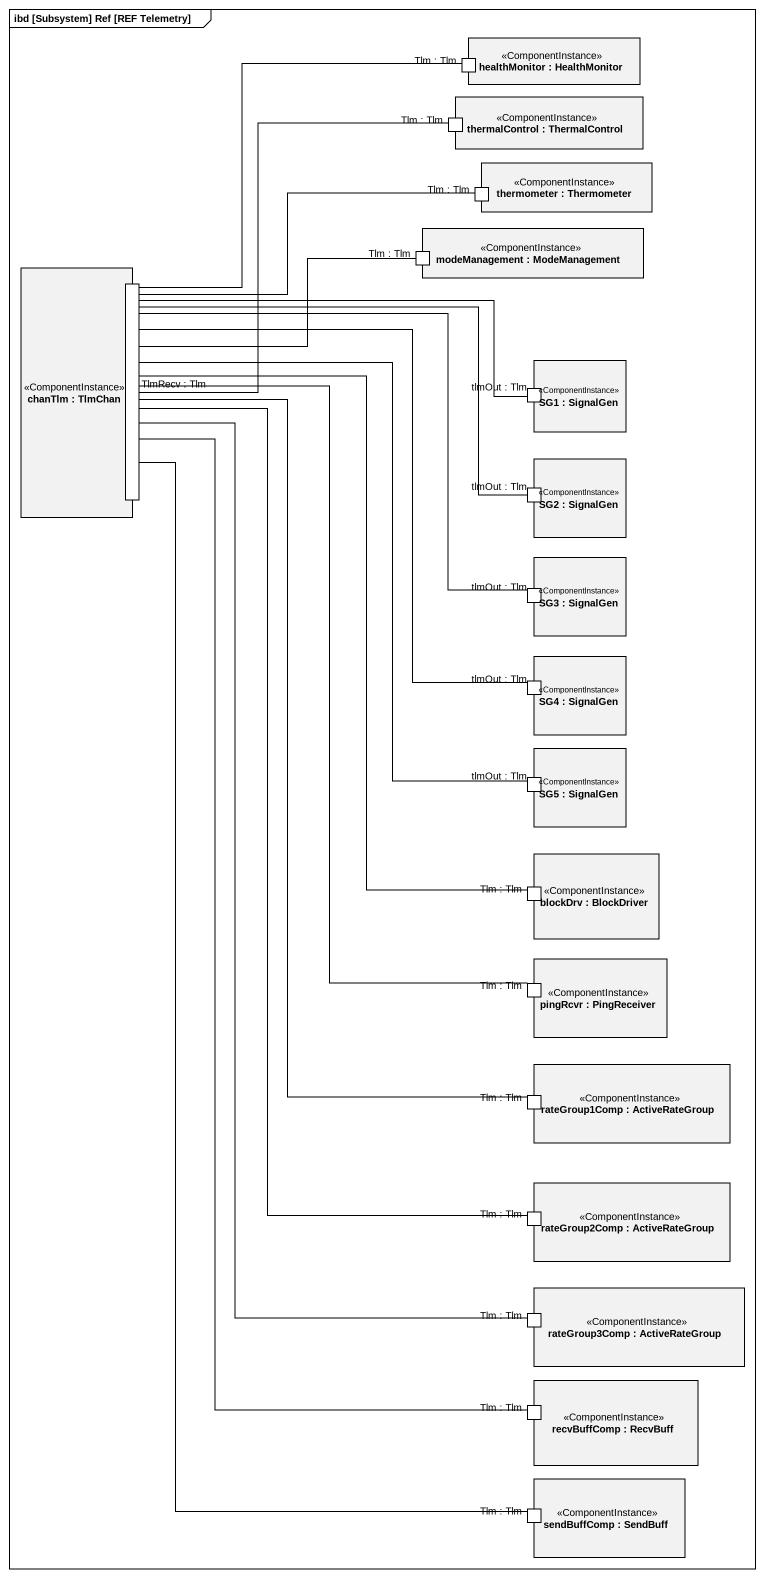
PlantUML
@startuml
mainframe ibd [Subsystem] Ref [REF Telemetry]
rectangle "healthMonitor : HealthMonitor" as healthMonitor <<ComponentInstance>> {
  port "Tlm : Tlm" as Tlm_Tlm
}
rectangle "thermalControl : ThermalControl" as thermalControl <<ComponentInstance>> {
  port "Tlm : Tlm" as Tlm_Tlm_2
}
rectangle "thermometer : Thermometer" as thermometer <<ComponentInstance>> {
  port "Tlm : Tlm" as Tlm_Tlm_3
}
rectangle "modeManagement : ModeManagement" as modeManagement <<ComponentInstance>> {
  port "Tlm : Tlm" as Tlm_Tlm_4
}
rectangle "chanTlm : TlmChan" as chanTlm <<ComponentInstance>> {
  port "TlmRecv : Tlm" as TlmRecv_Tlm
}
rectangle "SG1 : SignalGen" as SG1 <<ComponentInstance>> {
  port "tlmOut : Tlm" as tlmOut_Tlm
}
rectangle "SG2 : SignalGen" as SG2 <<ComponentInstance>> {
  port "tlmOut : Tlm" as tlmOut_Tlm_2
}
rectangle "SG3 : SignalGen" as SG3 <<ComponentInstance>> {
  port "tlmOut : Tlm" as tlmOut_Tlm_3
}
rectangle "SG4 : SignalGen" as SG4 <<ComponentInstance>> {
  port "tlmOut : Tlm" as tlmOut_Tlm_4
}
rectangle "SG5 : SignalGen" as SG5 <<ComponentInstance>> {
  port "tlmOut : Tlm" as tlmOut_Tlm_5
}
rectangle "blockDrv : BlockDriver" as blockDrv <<ComponentInstance>> {
  port "Tlm : Tlm" as Tlm_Tlm_5
}
rectangle "pingRcvr : PingReceiver" as pingRcvr <<ComponentInstance>> {
  port "Tlm : Tlm" as Tlm_Tlm_6
}
rectangle "rateGroup1Comp : ActiveRateGroup" as rateGroup1Comp <<ComponentInstance>> {
  port "Tlm : Tlm" as Tlm_Tlm_7
}
rectangle "rateGroup2Comp : ActiveRateGroup" as rateGroup2Comp <<ComponentInstance>> {
  port "Tlm : Tlm" as Tlm_Tlm_8
}
rectangle "rateGroup3Comp : ActiveRateGroup" as rateGroup3Comp <<ComponentInstance>> {
  port "Tlm : Tlm" as Tlm_Tlm_9
}
rectangle "recvBuffComp : RecvBuff" as recvBuffComp <<ComponentInstance>> {
  port "Tlm : Tlm" as Tlm_Tlm_10
}
rectangle "sendBuffComp : SendBuff" as sendBuffComp <<ComponentInstance>> {
  port "Tlm : Tlm" as Tlm_Tlm_11
}
Tlm_Tlm -- TlmRecv_Tlm
Tlm_Tlm_2 -- TlmRecv_Tlm
TlmRecv_Tlm -right- Tlm_Tlm_3
Tlm_Tlm_4 -left- TlmRecv_Tlm
tlmOut_Tlm -left- TlmRecv_Tlm
tlmOut_Tlm_2 -left- TlmRecv_Tlm
tlmOut_Tlm_3 -left- TlmRecv_Tlm
tlmOut_Tlm_4 -up- TlmRecv_Tlm
tlmOut_Tlm_5 -up- TlmRecv_Tlm
Tlm_Tlm_5 -up- TlmRecv_Tlm
Tlm_Tlm_6 -up- TlmRecv_Tlm
Tlm_Tlm_7 -up- TlmRecv_Tlm
Tlm_Tlm_8 -up- TlmRecv_Tlm
Tlm_Tlm_9 -up- TlmRecv_Tlm
Tlm_Tlm_10 -up- TlmRecv_Tlm
Tlm_Tlm_11 -up- TlmRecv_Tlm
@enduml
